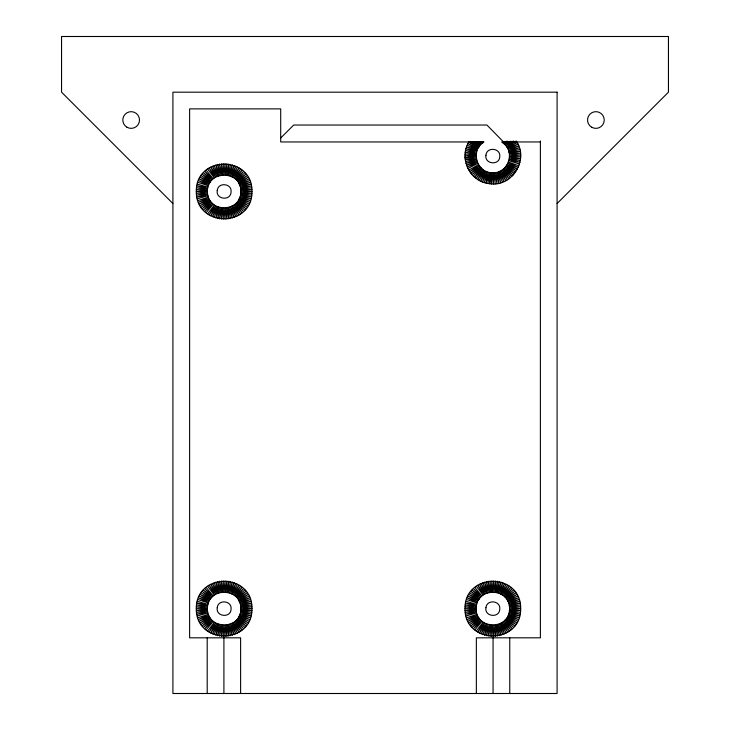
<?xml version="1.0" encoding="UTF-8"?>
<svg xmlns="http://www.w3.org/2000/svg" width="730" height="730" viewBox="0 0 730 730"><rect width="100%" height="100%" fill="white"/><g stroke="black" fill="none" stroke-linecap="round" stroke-linejoin="round"><path stroke-width="1.09" d="M240.617 693.5L240.617 637.819L189.618 637.819L189.618 108.879L280.703 108.879L280.703 141.958L483.944 141.958C469.81 149.769 476.708 173.704 492.832 172.8C508.244 173.649 515.718 151.384 502.906 142.77L502.906 141.958M483.187 141.958L482.767 142.77L480.824 141.958L481.663 143.682L479.145 141.958L480.632 144.686L476.444 141.958L479.701 145.781L473.451 141.958L478.862 146.949L468.861 141.958C459.207 157.05 468.55 179.379 486.08 183.102L489.976 172.554L489.711 183.759C512.004 187.418 529.414 159.332 516.229 141L506.812 146.949L513.5 140.972M196.297 191.452C195.549 155.171 252.717 155.171 251.978 191.452C252.717 227.733 195.549 227.733 196.297 191.452L207.429 191.452C207.046 213.689 242.168 212.932 240.827 190.731C240.946 169.634 206.407 170.373 207.429 191.452L196.361 193.313L207.493 192.884L196.543 195.165L207.676 194.317L196.854 197L207.986 195.713L197.282 198.806M196.297 608.647C195.549 572.366 252.717 572.366 251.978 608.647C252.717 644.928 195.549 644.928 196.297 608.647L207.429 608.647C207.046 586.409 242.168 587.166 240.827 609.367C240.946 630.464 206.407 629.725 207.429 608.647L196.361 606.785L207.493 607.214L196.543 604.933L207.676 605.781L196.854 603.099L207.986 604.385L197.282 601.292M465.001 608.647C464.253 572.366 521.421 572.366 520.673 608.647C521.421 644.928 464.253 644.928 465.001 608.647L476.133 608.647C475.741 586.409 510.872 587.166 509.522 609.367C509.64 630.464 475.102 629.725 476.133 608.647L465.056 606.785L476.197 607.214L465.247 604.933L476.38 605.781L465.558 603.099L476.69 604.385L465.986 601.292M207.621 213.863L214.374 205.011L209.154 214.921L215.578 205.796L210.76 215.861L216.837 206.481L212.421 216.7L218.161 207.046L215.888 218.042L219.52 207.502L217.677 218.535L220.916 207.84L219.502 218.9L222.34 208.059L223.207 219.274L223.772 208.15L225.068 219.274L225.214 208.123L226.921 219.155L226.638 207.968L228.764 218.9L228.052 207.685L232.386 218.042L229.43 207.293L234.138 217.43L230.771 206.782L235.854 216.7L232.067 206.152L239.112 214.921L233.299 205.413L240.645 213.863L234.467 204.573L242.105 212.713L235.562 203.633L243.491 211.463L236.566 202.611L245.983 208.707L237.478 201.498L247.087 207.21L238.29 200.321L248.09 205.641L239.002 199.071L249.76 202.32L239.604 197.757L250.436 200.586L240.088 196.406L250.983 198.806L240.453 195.019L251.412 197L240.699 193.605L251.914 193.313L240.827 192.172L251.978 191.452L240.827 190.731L251.914 189.59L240.699 189.298L251.412 185.904L240.453 187.884L250.983 184.097L240.088 186.497L250.436 182.317L239.604 185.146L249.76 180.584L239.002 183.832L248.09 177.262L238.29 182.591L247.087 175.693L237.478 181.405L245.983 174.196L236.566 180.292L243.491 171.44L235.562 179.27L242.105 170.19L234.467 178.33L240.645 169.041L233.299 177.49L239.112 167.982L232.067 176.751L235.854 166.203L230.771 176.122L234.138 165.473L229.43 175.611L232.386 164.861L228.052 175.218L228.764 164.004L226.638 174.935L226.921 163.748L225.214 174.78L225.068 163.629L223.772 174.753L223.207 163.629L222.34 174.844L219.502 164.004L220.916 175.063L217.677 164.369L219.52 175.401L215.888 164.861L218.161 175.857L212.421 166.203L216.837 176.423L210.76 167.042L215.578 177.107L209.154 167.982L214.374 177.892L207.621 169.041M207.621 631.058L214.374 622.206L209.154 632.116L215.578 622.991L210.76 633.056L216.837 623.676L212.421 633.895L218.161 624.241L215.888 635.237L219.52 624.697L217.677 635.73L220.916 625.035L219.502 636.095L222.34 625.254L223.207 636.469L223.772 625.345L225.068 636.469L225.214 625.318L226.921 636.35L226.638 625.163L228.764 636.095L228.052 624.88L232.386 635.237L229.43 624.488L234.138 634.625L230.771 623.977L235.854 633.895L232.067 623.347L239.112 632.116L233.299 622.608L240.645 631.058L234.467 621.768L242.105 629.908L235.562 620.828L243.491 628.658L236.566 619.807L245.983 625.902L237.478 618.693L247.087 624.405L238.29 617.516L248.09 622.836L239.002 616.266L249.76 619.514L239.604 614.952L250.436 617.781L240.088 613.601L250.983 616.001L240.453 612.214L251.412 614.195L240.699 610.8L251.914 610.508L240.827 609.367L251.978 608.647L240.827 607.926L251.914 606.785L240.699 606.493L251.412 603.099L240.453 605.079L250.983 601.292L240.088 603.692L250.436 599.512L239.604 602.341L249.76 597.779L239.002 601.027L248.09 594.457L238.29 599.786L247.087 592.888L237.478 598.6L245.983 591.391L236.566 597.487L243.491 588.635L235.562 596.465L242.105 587.385L234.467 595.525L240.645 586.236L233.299 594.685L239.112 585.177L232.067 593.946L235.854 583.398L230.771 593.317L234.138 582.668L229.43 592.806L232.386 582.056L228.052 592.413L228.764 581.199L226.638 592.13L226.921 580.943L225.214 591.975L225.068 580.824L223.772 591.948L223.207 580.824L222.34 592.039L219.502 581.199L220.916 592.258L217.677 581.564L219.52 592.596L215.888 582.056L218.161 593.052L212.421 583.398L216.837 593.618L210.76 584.237L215.578 594.302L209.154 585.177L214.374 595.087L207.621 586.236M476.325 631.058L483.077 622.206L477.858 632.116L484.282 622.991L479.455 633.056L485.541 623.676L481.116 633.895L486.864 624.241L484.592 635.237L488.224 624.697L486.381 635.73L489.62 625.035L488.206 636.095L491.044 625.254L491.911 636.469L492.476 625.345L493.763 636.469L493.918 625.318L495.624 636.35L495.341 625.163L497.468 636.095L496.756 624.88L501.081 635.237L498.134 624.488L502.842 634.625L499.475 623.977L504.558 633.895L500.771 623.347L507.815 632.116L502.003 622.608L509.348 631.058L503.171 621.768L510.808 629.908L504.257 620.828L512.186 628.658L505.269 619.807L514.686 625.902L506.182 618.693L515.791 624.405L506.994 617.516L516.785 622.836L507.706 616.266L518.464 619.514L508.299 614.952L519.139 617.781L508.792 613.601L519.687 616.001L509.157 612.214L520.116 614.195L509.403 610.8L520.618 610.508L509.522 609.367L520.673 608.647L509.522 607.926L520.618 606.785L509.403 606.493L520.116 603.099L509.157 605.079L519.687 601.292L508.792 603.692L519.139 599.512L508.299 602.341L518.464 597.779L507.706 601.027L516.785 594.457L506.994 599.786L515.791 592.888L506.182 598.6L514.686 591.391L505.269 597.487L512.186 588.635L504.257 596.465L510.808 587.385L503.171 595.525L509.348 586.236L502.003 594.685L507.815 585.177L500.771 593.946L504.558 583.398L499.475 593.317L502.842 582.668L498.134 592.806L501.081 582.056L496.756 592.413L497.468 581.199L495.341 592.13L495.624 580.943L493.918 591.975L493.763 580.824L492.476 591.948L491.911 580.824L491.044 592.039L488.206 581.199L489.62 592.258L486.381 581.564L488.224 592.596L484.592 582.056L486.864 593.052L481.116 583.398L485.541 593.618L479.455 584.237L484.282 594.302L477.858 585.177L483.077 595.087L476.325 586.236M518.93 165.792L508.427 162.087L518.227 167.508L507.861 163.401L517.415 169.168L507.177 164.661L516.493 170.765L506.383 165.865L514.349 173.767L505.498 166.997L513.126 175.154L504.512 168.037L511.821 176.459L503.445 168.995L508.956 178.795L502.295 169.862L507.414 179.808L501.081 170.628L505.808 180.73L499.804 171.276L504.147 181.533L498.471 171.824L500.68 182.81L497.103 172.243L498.891 183.267L495.697 172.554L497.075 183.613L494.274 172.736L493.398 183.933L492.832 172.8L491.555 183.905L491.399 172.736L489.711 183.759L486.08 183.102L488.571 172.243L484.3 182.591L487.202 171.824L482.567 181.971L485.87 171.276L480.869 181.232L484.592 170.628L477.648 179.425L483.379 169.862L476.133 178.366L482.229 168.995L474.692 177.207L481.161 168.037L472.055 174.625L480.176 166.997L470.877 173.202L479.291 165.865L469.792 171.714L478.497 164.661L468.806 170.145M221.345 219.155L222.34 208.059M221.345 636.35L222.34 625.254M490.049 636.35L491.044 625.254M487.886 183.495L489.976 172.554M228.052 175.218L230.589 164.369M228.052 592.413L230.589 581.564M496.756 592.413L499.293 581.564M214.127 217.43L218.161 207.046M214.127 634.625L218.161 624.241M482.831 634.625L486.864 624.241M504.832 141.958L504.01 143.682L506.237 141.958M479.227 180.383L484.592 170.628M232.067 176.751L237.515 167.042M232.067 593.946L237.515 584.237M500.771 593.946L506.219 584.237M509.531 141.364L505.041 144.686L506.976 140.981M540.383 141.958L501.729 141.958L502.906 142.77L503.527 141.958L486.919 125.031L293.688 125.031L280.703 138.016M206.161 212.713L213.242 204.117L204.783 211.463L212.193 203.132L203.487 210.121L211.235 202.064L202.283 208.707L210.377 200.914L200.184 205.641L209.61 199.701L199.29 204.008L208.953 198.423L198.505 202.32L208.415 197.091L197.839 200.586M206.161 629.908L213.242 621.312L204.783 628.658L212.193 620.327L203.487 627.316L211.235 619.259L202.283 625.902L210.377 618.109L200.184 622.836L209.61 616.896L199.29 621.203L208.953 615.618L198.505 619.514L208.415 614.286L197.839 617.781M474.865 629.908L481.946 621.312L473.487 628.658L480.897 620.327L472.191 627.316L479.939 619.259L470.987 625.902L479.072 618.109L468.888 622.836L478.314 616.896L467.994 621.203L477.657 615.618L467.209 619.514L477.11 614.286L466.534 617.781M505.516 141.958L504.01 143.682L504.165 141.958L502.906 142.77M505.041 144.686L508.135 141.483M473.332 175.957L481.161 168.037M557.09 203.533L668.443 92.181L668.443 36.5L61.557 36.5L61.557 92.181L172.91 203.533M510.799 141.136L505.972 145.781L512.414 141.364M236.566 180.292L244.778 172.782M236.566 597.487L244.778 589.977M505.269 597.487L513.482 589.977M201.179 207.21L210.377 200.914M201.179 624.405L210.377 618.109M469.883 624.405L479.072 618.109M467.921 168.52L477.812 163.401L467.154 166.841L477.247 162.087L466.497 165.117L476.79 160.719L465.959 163.347L476.453 159.322L465.238 159.733L476.234 157.908L465.056 157.89L476.17 155.034L465.001 156.047L476.316 153.61L465.558 150.535L476.599 152.196L465.986 148.737L476.991 150.818L466.534 146.976L477.502 149.477L467.976 143.573L478.123 148.181L468.861 141.958M239.002 183.832L248.985 178.896M239.002 601.027L248.985 596.091M507.706 601.027L517.68 596.091M519.514 164.04L508.883 160.719L519.988 162.261L509.221 159.322L520.335 160.445L509.44 157.908L520.563 158.611L509.54 156.475L520.654 154.915L509.503 155.034L520.508 153.072L509.358 153.61L520.253 151.247L509.075 152.196L519.368 147.661L508.682 150.818L518.747 145.918L508.171 149.477L518.017 144.221L507.551 148.181L517.178 142.578L506.812 146.949M197.282 616.001L207.986 612.908L196.854 614.195L207.676 611.512L196.543 612.361L207.493 610.079L196.361 610.508L207.429 608.647M465.986 616.001L476.69 612.908L465.558 614.195L476.38 611.512L465.247 612.361L476.197 610.079L465.056 610.508L476.133 608.647M509.075 152.196L519.87 149.44M465.539 161.549L476.453 159.322M240.699 189.298L251.722 187.738M240.699 606.493L251.722 604.933M509.403 606.493L520.426 604.933M465.056 157.89L476.133 156.475M465.065 154.194L476.316 153.61L465.247 152.36M509.54 156.475L520.663 156.768M240.699 193.605L251.722 195.165M509.403 610.8L520.426 612.361M240.699 610.8L251.722 612.361M207.429 191.452L196.361 189.59L207.493 190.019L196.543 187.738L207.676 188.586L196.854 185.904L207.986 187.19L197.282 184.097M197.839 182.317L208.415 185.812L198.505 180.584L208.953 184.48L199.29 178.896L209.61 183.203L200.184 177.262L210.377 181.989L202.283 174.196L211.235 180.839L203.487 172.782L212.193 179.772L204.783 171.44L213.242 178.786L206.161 170.19M466.534 599.512L477.11 603.007L467.209 597.779L477.657 601.675L467.994 596.091L478.314 600.398L468.888 594.457L479.072 599.184L470.987 591.391L479.939 598.034L472.191 589.977L480.897 596.967L473.487 588.635L481.946 595.981L474.865 587.385M197.839 599.512L208.415 603.007L198.505 597.779L208.953 601.675L199.29 596.091L209.61 600.398L200.184 594.457L210.377 599.184L202.283 591.391L211.235 598.034L203.487 589.977L212.193 596.967L204.783 588.635L213.242 595.981L206.161 587.385M467.2 145.252L477.502 149.477M239.002 199.071L248.985 204.008M507.706 616.266L517.68 621.203M239.002 616.266L248.985 621.203M470.083 141.958L478.862 146.949L472.374 141.958M471.252 141.958L478.862 146.949M201.179 175.693L210.377 181.989M469.883 592.888L479.072 599.184M201.179 592.888L210.377 599.184M506.383 165.865L515.471 172.298M481.627 141.958L482.767 142.77L482.42 141.958M474.491 141.958L479.701 145.781L475.486 141.958M477.374 141.958L480.632 144.686L478.278 141.958M236.566 202.611L244.778 210.121M505.269 619.807L513.482 627.316M236.566 619.807L244.778 627.316M479.993 141.958L481.663 143.682M503.445 168.995L510.425 177.673M500.771 623.347L506.219 633.056M232.067 206.152L237.515 215.861M232.067 623.347L237.515 633.056M482.831 582.668L486.864 593.052M214.127 165.473L218.161 175.857M214.127 582.668L218.161 593.052M498.471 171.824L502.441 182.226M496.756 624.88L499.293 635.73M228.052 207.685L230.589 218.535M228.052 624.88L230.589 635.73M490.049 580.943L491.044 592.039M221.345 163.748L222.34 174.844M221.345 580.943L222.34 592.039M494.274 172.736L495.241 183.832M540.383 140.981L540.383 637.819L476.352 637.819L476.352 693.5M509.759 637.819L509.759 693.5M493.06 637.819L493.06 693.5M223.909 637.819L223.909 693.5M207.21 637.819L207.21 693.5M217.239 190.521C215.615 199.664 230.853 201.197 231.082 191.917C232.076 183.294 217.978 181.87 217.239 190.521M217.239 607.716C215.615 616.859 230.853 618.392 231.082 609.112C232.076 600.489 217.978 599.065 217.239 607.716M485.943 155.171C484.318 164.305 499.548 165.838 499.785 156.558C500.78 147.935 486.682 146.52 485.943 155.171M485.943 607.716C484.318 616.859 499.548 618.392 499.785 609.112C500.78 600.489 486.682 599.065 485.943 607.716M557.09 92.181L172.91 92.181L172.91 693.5L557.09 693.5L557.09 92.181M591.711 127.248A8.349 8.349 0 0 0 604.239 120.021A8.349 8.349 0 0 0 591.711 112.785A8.349 8.349 0 0 0 591.711 127.248M126.974 127.248A8.349 8.349 0 0 0 139.503 120.021A8.349 8.349 0 0 0 126.974 112.785A8.349 8.349 0 0 0 126.974 127.248"/></g></svg>
